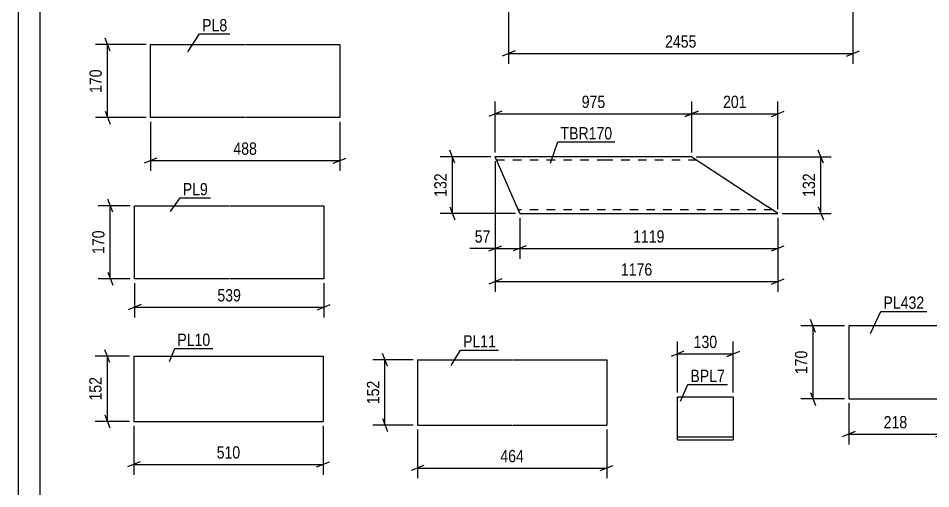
# Model space of a CAD drawing. Header units: millimetres. Extents: x 0 to 594, y 0 to 420.
# Drawn here: x 0 to 212.6, y 180.8 to 290.3 of the extents above; entities that cross this region are included whole.
import ezdxf

# ---------------------------------------------------------------- set-up
doc = ezdxf.new("R2010")
doc.units = ezdxf.units.MM
doc.linetypes.add('DXK_LINE_DOT2', pattern=[3.9198, 1.9599, -1.9599])
doc.styles.add('Arial Narrow', font='ARIALN.TTF', dxfattribs={"height": 0.2})

# ---------------------------------------------------------------- blocks, each defined once
blk = doc.blocks.new('Unknown-232816080-53569')
at = {"color": 5, "linetype": 'Continuous'}
for p, q in [((0, 420), (0, 0)), ((5, 415), (5, 5))]:
    blk.add_line(p, q, dxfattribs=at)
blk = doc.blocks.new('Part-232816080-67582 - 67581')
at = {"color": 2, "linetype": 'Continuous'}
for p, q in [((136.85, 258.09), (111.16, 258.09)), ((116.16, 246.49), (111.16, 258.09)), ((156.95, 258.09), (136.95, 258.09)), ((156.95, 258.09), (174.58, 246.49)), ((116.16, 246.49), (116.85, 244.89)), ((116.85, 244.89), (136.85, 244.89)), ((136.95, 244.89), (177.02, 244.89)), ((177.02, 244.89), (174.58, 246.49))]:
    blk.add_line(p, q, dxfattribs=at)
at = {"color": 7, "linetype": 'DXK_LINE_DOT2'}
for p, q in [((136.85, 257.29), (111.5, 257.29)), ((158.16, 257.29), (136.95, 257.29)), ((116.8, 245.01), (116.16, 246.49)), ((116.5, 245.69), (116.48, 245.75)), ((136.85, 245.69), (116.5, 245.69)), ((175.8, 245.69), (136.95, 245.69)), ((175.8, 245.69), (175.05, 246.18))]:
    blk.add_line(p, q, dxfattribs=at)
blk = doc.blocks.new('Part-232816080-67608 - 67607')
at = {"color": 2, "linetype": 'Continuous'}
for p, q in [((30.82, 267.19), (30.82, 284.19)), ((30.82, 284.19), (52.82, 284.19)), ((52.92, 284.19), (74.92, 284.19)), ((74.92, 284.19), (74.92, 267.19)), ((52.82, 267.19), (30.82, 267.19)), ((74.92, 267.19), (52.92, 267.19))]:
    blk.add_line(p, q, dxfattribs=at)
blk = doc.blocks.new('Part-232816080-67615 - 67614')
at = {"color": 2, "linetype": 'Continuous'}
for p, q in [((27.11, 229.68), (27.11, 246.68)), ((27.11, 246.68), (49.11, 246.68)), ((49.21, 246.68), (71.21, 246.68)), ((71.21, 246.68), (71.21, 229.68)), ((49.11, 229.68), (27.11, 229.68)), ((71.21, 229.68), (49.21, 229.68))]:
    blk.add_line(p, q, dxfattribs=at)
blk = doc.blocks.new('Part-232816080-67628 - 67627')
at = {"color": 2, "linetype": 'Continuous'}
for p, q in [((26.93, 211.65), (26.93, 196.45)), ((26.93, 211.65), (48.93, 211.65)), ((49.03, 211.65), (71.03, 211.65)), ((71.03, 211.65), (71.03, 196.45)), ((26.93, 196.45), (48.93, 196.45)), ((49.03, 196.45), (71.03, 196.45))]:
    blk.add_line(p, q, dxfattribs=at)
blk = doc.blocks.new('Part-232816080-67641 - 67640')
at = {"color": 2, "linetype": 'Continuous'}
for p, q in [((93.04, 210.8), (93.04, 195.6)), ((93.04, 210.8), (115.04, 210.8)), ((115.14, 210.8), (137.14, 210.8)), ((137.14, 210.8), (137.14, 195.6)), ((93.04, 195.6), (115.04, 195.6)), ((115.14, 195.6), (137.14, 195.6))]:
    blk.add_line(p, q, dxfattribs=at)
blk = doc.blocks.new('Part-232816080-67672 - 67671')
at = {"color": 2, "linetype": 'Continuous'}
for p, q in [((193.53, 218.69), (193.53, 201.69)), ((215.29, 218.69), (193.53, 218.69)), ((215.29, 201.69), (215.29, 218.69)), ((193.53, 201.69), (215.29, 201.69))]:
    blk.add_line(p, q, dxfattribs=at)
blk = doc.blocks.new('Part-232816080-107630 - 107629')
at = {"color": 2, "linetype": 'Continuous'}
for p, q in [((153.63, 192.24), (153.63, 202.19)), ((153.63, 202.19), (166.63, 202.19)), ((166.63, 202.19), (166.63, 202.15)), ((166.63, 202.15), (166.63, 192.24)), ((166.63, 192.79), (153.63, 192.79)), ((153.63, 192.19), (153.63, 192.24)), ((153.63, 192.19), (166.63, 192.19)), ((166.63, 192.19), (166.63, 192.24))]:
    blk.add_line(p, q, dxfattribs=at)
at = {"color": 7, "linetype": 'DXK_LINE_DOT2'}
for p, q in [((153.63, 192.24), (153.63, 192.19)), ((166.63, 192.19), (166.63, 192.24))]:
    blk.add_line(p, q, dxfattribs=at)
blk = doc.blocks.new('StraightDimension-232816080-67945 - 67432')
at = {"color": 7, "linetype": 'Continuous'}
for p, q in [((194.5, 314.84), (194.5, 279.74)), ((114.27, 301.64), (114.27, 279.74)), ((115.77, 282.74), (112.77, 281.54)), ((114.27, 282.14), (194.5, 282.14)), ((193, 281.54), (196, 282.74))]:
    blk.add_line(p, q, dxfattribs=at)
at = {"color": 0}
blk.add_wipeout([(158.64, 282.89), (158.64, 287.09), (150.13, 287.09), (150.13, 282.89)], dxfattribs=at)
at = {"color": 3, "style": 'Arial Narrow'}
blk.add_text('2455', height=2.863, dxfattribs=at).set_placement((150.73, 283.49))
blk = doc.blocks.new('StraightDimension-232816080-68249 - 67581')
at = {"color": 7, "linetype": 'Continuous'}
for p, q in [((187.62, 256.59), (186.42, 259.59)), ((157.95, 258.09), (189.42, 258.09)), ((187.02, 244.89), (187.02, 258.09)), ((178.02, 244.89), (189.42, 244.89)), ((186.42, 246.39), (187.62, 243.39))]:
    blk.add_line(p, q, dxfattribs=at)
at = {"color": 0}
blk.add_wipeout([(186.27, 254.83), (182.07, 254.83), (182.07, 248.14), (186.27, 248.14)], dxfattribs=at)
at = {"color": 3, "style": 'Arial Narrow'}
blk.add_text('132', height=2.863, rotation=90.0002, dxfattribs=at).set_placement((185.67, 248.74))
blk = doc.blocks.new('StraightDimension-232816080-71175 - 67581')
at = {"color": 7, "linetype": 'Continuous'}
for p, q in [((156.95, 259.09), (156.95, 270.94)), ((177.02, 245.89), (177.02, 270.94)), ((158.45, 268.69), (155.45, 267.49)), ((156.95, 268.09), (177.02, 268.09)), ((175.52, 267.49), (178.52, 268.69))]:
    blk.add_line(p, q, dxfattribs=at)
at = {"color": 0}
blk.add_wipeout([(170.32, 268.84), (170.32, 273.04), (163.64, 273.04), (163.64, 268.84)], dxfattribs=at)
at = {"color": 3, "style": 'Arial Narrow'}
blk.add_text('201', height=2.863, dxfattribs=at).set_placement((164.24, 269.44))
blk = doc.blocks.new('StraightDimension-232816080-68243 - 67581')
at = {"color": 7, "linetype": 'Continuous'}
for p, q in [((101.76, 256.59), (100.56, 259.59)), ((110.16, 258.09), (98.31, 258.09)), ((101.16, 244.89), (101.16, 258.09)), ((115.85, 244.89), (98.31, 244.89)), ((100.56, 246.39), (101.76, 243.39))]:
    blk.add_line(p, q, dxfattribs=at)
at = {"color": 0}
blk.add_wipeout([(100.41, 254.83), (96.21, 254.83), (96.21, 248.14), (100.41, 248.14)], dxfattribs=at)
at = {"color": 3, "style": 'Arial Narrow'}
blk.add_text('132', height=2.863, rotation=90.0002, dxfattribs=at).set_placement((99.81, 248.74))
blk = doc.blocks.new('StraightDimension-232816080-68255 - 67581')
at = {"color": 7, "linetype": 'Continuous'}
for p, q in [((111.16, 257.09), (111.16, 226.65)), ((177.02, 243.89), (177.02, 226.65)), ((112.66, 229.65), (109.66, 228.45)), ((175.52, 228.45), (178.52, 229.65)), ((111.16, 229.05), (177.02, 229.05))]:
    blk.add_line(p, q, dxfattribs=at)
at = {"color": 0}
blk.add_wipeout([(148.34, 229.8), (148.34, 234), (139.83, 234), (139.83, 229.8)], dxfattribs=at)
at = {"color": 3, "style": 'Arial Narrow'}
blk.add_text('1176', height=2.863, dxfattribs=at).set_placement((140.43, 230.4))
blk = doc.blocks.new('StraightDimension-232816080-71168 - 67581')
at = {"color": 7, "linetype": 'Continuous'}
for p, q in [((116.85, 243.89), (116.85, 234.34)), ((177.02, 243.89), (177.02, 234.34)), ((118.35, 237.34), (115.35, 236.14)), ((116.85, 236.74), (177.02, 236.74)), ((175.52, 236.14), (178.52, 237.34))]:
    blk.add_line(p, q, dxfattribs=at)
at = {"color": 0}
blk.add_wipeout([(151.19, 237.49), (151.19, 241.69), (142.68, 241.69), (142.68, 237.49)], dxfattribs=at)
at = {"color": 3, "style": 'Arial Narrow'}
blk.add_text('1119', height=2.863, dxfattribs=at).set_placement((143.28, 238.09))
blk = doc.blocks.new('StraightDimension-232816080-71169 - 67581')
at = {"color": 7, "linetype": 'Continuous'}
for p, q in [((111.16, 257.09), (111.16, 234.34)), ((116.85, 243.89), (116.85, 234.34)), ((109.66, 236.14), (112.66, 237.34)), ((111.16, 236.74), (116.85, 236.74)), ((118.35, 237.34), (115.35, 236.14))]:
    blk.add_line(p, q, dxfattribs=at)
at = {"color": 0}
blk.add_wipeout([(110.63, 237.49), (110.63, 241.69), (105.77, 241.69), (105.77, 237.49)], dxfattribs=at)
at = {"color": 7, "linetype": 'Continuous'}
blk.add_line((111.16, 236.74), (105.25, 236.74), dxfattribs=at)
blk.add_line((111.16, 236.74), (105.25, 236.74), dxfattribs=at)
at = {"color": 3, "style": 'Arial Narrow'}
blk.add_text('57', height=2.863, dxfattribs=at).set_placement((106.37, 238.09))
blk = doc.blocks.new('StraightDimension-232816080-71176 - 67581')
at = {"color": 7, "linetype": 'Continuous'}
for p, q in [((111.16, 259.09), (111.16, 270.94)), ((156.95, 259.09), (156.95, 270.94)), ((112.66, 268.69), (109.66, 267.49)), ((111.16, 268.09), (156.95, 268.09)), ((155.45, 267.49), (158.45, 268.69))]:
    blk.add_line(p, q, dxfattribs=at)
at = {"color": 0}
blk.add_wipeout([(137.39, 268.84), (137.39, 273.04), (130.71, 273.04), (130.71, 268.84)], dxfattribs=at)
at = {"color": 3, "style": 'Arial Narrow'}
blk.add_text('975', height=2.863, dxfattribs=at).set_placement((131.31, 269.44))
blk = doc.blocks.new('StraightDimension-232816080-68289 - 67607')
at = {"color": 7, "linetype": 'Continuous'}
for p, q in [((21.42, 282.69), (20.22, 285.69)), ((29.82, 284.19), (17.97, 284.19)), ((20.82, 267.19), (20.82, 284.19)), ((20.22, 268.69), (21.42, 265.69)), ((29.82, 267.19), (17.97, 267.19))]:
    blk.add_line(p, q, dxfattribs=at)
at = {"color": 0}
blk.add_wipeout([(20.07, 279.03), (15.87, 279.03), (15.87, 272.34), (20.07, 272.34)], dxfattribs=at)
at = {"color": 3, "style": 'Arial Narrow'}
blk.add_text('170', height=2.863, rotation=90.0002, dxfattribs=at).set_placement((19.47, 272.94))
blk = doc.blocks.new('StraightDimension-232816080-68293 - 67607')
at = {"color": 7, "linetype": 'Continuous'}
for p, q in [((30.82, 266.19), (30.82, 254.79)), ((74.92, 266.19), (74.92, 254.79)), ((32.32, 257.79), (29.32, 256.59)), ((73.42, 256.59), (76.42, 257.79)), ((30.82, 257.19), (74.92, 257.19))]:
    blk.add_line(p, q, dxfattribs=at)
at = {"color": 0}
blk.add_wipeout([(56.21, 257.94), (56.21, 262.14), (49.53, 262.14), (49.53, 257.94)], dxfattribs=at)
at = {"color": 3, "style": 'Arial Narrow'}
blk.add_text('488', height=2.863, dxfattribs=at).set_placement((50.13, 258.54))
blk = doc.blocks.new('StraightDimension-232816080-68297 - 67614')
at = {"color": 7, "linetype": 'Continuous'}
for p, q in [((26.11, 246.68), (18.59, 246.68)), ((22.04, 245.18), (20.84, 248.18)), ((21.44, 229.68), (21.44, 246.68)), ((26.11, 229.68), (18.59, 229.68)), ((20.84, 231.18), (22.04, 228.18))]:
    blk.add_line(p, q, dxfattribs=at)
at = {"color": 0}
blk.add_wipeout([(20.69, 241.53), (16.49, 241.53), (16.49, 234.84), (20.69, 234.84)], dxfattribs=at)
at = {"color": 3, "style": 'Arial Narrow'}
blk.add_text('170', height=2.863, rotation=90.0002, dxfattribs=at).set_placement((20.09, 235.44))
blk = doc.blocks.new('StraightDimension-232816080-68301 - 67614')
at = {"color": 7, "linetype": 'Continuous'}
for p, q in [((27.11, 228.68), (27.11, 220.65)), ((71.21, 228.68), (71.21, 220.65)), ((28.61, 223.65), (25.61, 222.45)), ((69.71, 222.45), (72.71, 223.65)), ((27.11, 223.05), (71.21, 223.05))]:
    blk.add_line(p, q, dxfattribs=at)
at = {"color": 0}
blk.add_wipeout([(52.5, 223.8), (52.5, 228), (45.81, 228), (45.81, 223.8)], dxfattribs=at)
at = {"color": 3, "style": 'Arial Narrow'}
blk.add_text('539', height=2.863, dxfattribs=at).set_placement((46.41, 224.4))
blk = doc.blocks.new('StraightDimension-232816080-68305 - 67627')
at = {"color": 7, "linetype": 'Continuous'}
for p, q in [((21.37, 210.15), (20.17, 213.15)), ((25.93, 211.65), (17.92, 211.65)), ((20.77, 196.45), (20.77, 211.65)), ((20.17, 197.95), (21.37, 194.95)), ((25.93, 196.45), (17.92, 196.45))]:
    blk.add_line(p, q, dxfattribs=at)
at = {"color": 0}
blk.add_wipeout([(20.02, 207.39), (15.82, 207.39), (15.82, 200.71), (20.02, 200.71)], dxfattribs=at)
at = {"color": 3, "style": 'Arial Narrow'}
blk.add_text('152', height=2.863, rotation=90.0002, dxfattribs=at).set_placement((19.42, 201.31))
blk = doc.blocks.new('StraightDimension-232816080-68309 - 67627')
at = {"color": 7, "linetype": 'Continuous'}
for p, q in [((26.93, 195.45), (26.93, 184.05)), ((71.03, 195.45), (71.03, 184.05)), ((28.43, 187.05), (25.43, 185.85)), ((26.93, 186.45), (71.03, 186.45)), ((69.53, 185.85), (72.53, 187.05))]:
    blk.add_line(p, q, dxfattribs=at)
at = {"color": 0}
blk.add_wipeout([(52.33, 187.2), (52.33, 191.4), (45.64, 191.4), (45.64, 187.2)], dxfattribs=at)
at = {"color": 3, "style": 'Arial Narrow'}
blk.add_text('510', height=2.863, dxfattribs=at).set_placement((46.24, 187.8))
blk = doc.blocks.new('StraightDimension-232816080-68317 - 67640')
at = {"color": 7, "linetype": 'Continuous'}
for p, q in [((93.04, 194.6), (93.04, 183.2)), ((137.14, 194.6), (137.14, 183.2)), ((94.54, 186.2), (91.54, 185)), ((93.04, 185.6), (137.14, 185.6)), ((135.64, 185), (138.64, 186.2))]:
    blk.add_line(p, q, dxfattribs=at)
at = {"color": 0}
blk.add_wipeout([(118.43, 186.35), (118.43, 190.55), (111.75, 190.55), (111.75, 186.35)], dxfattribs=at)
at = {"color": 3, "style": 'Arial Narrow'}
blk.add_text('464', height=2.863, dxfattribs=at).set_placement((112.35, 186.95))
blk = doc.blocks.new('StraightDimension-232816080-68313 - 67640')
at = {"color": 7, "linetype": 'Continuous'}
for p, q in [((92.04, 210.8), (82.61, 210.8)), ((86.06, 209.3), (84.86, 212.3)), ((85.46, 195.6), (85.46, 210.8)), ((84.86, 197.1), (86.06, 194.1)), ((92.04, 195.6), (82.61, 195.6))]:
    blk.add_line(p, q, dxfattribs=at)
at = {"color": 0}
blk.add_wipeout([(84.71, 206.54), (80.51, 206.54), (80.51, 199.86), (84.71, 199.86)], dxfattribs=at)
at = {"color": 3, "style": 'Arial Narrow'}
blk.add_text('152', height=2.863, rotation=90.0002, dxfattribs=at).set_placement((84.11, 200.46))
blk = doc.blocks.new('StraightDimension-232816080-74626 - 67671')
at = {"color": 7, "linetype": 'Continuous'}
for p, q in [((193.53, 200.69), (193.53, 191.09)), ((215.29, 200.69), (215.29, 191.09)), ((195.03, 194.09), (192.03, 192.89)), ((213.79, 192.89), (216.79, 194.09)), ((193.53, 193.49), (215.29, 193.49))]:
    blk.add_line(p, q, dxfattribs=at)
at = {"color": 0}
blk.add_wipeout([(207.75, 194.24), (207.75, 198.44), (201.07, 198.44), (201.07, 194.24)], dxfattribs=at)
at = {"color": 3, "style": 'Arial Narrow'}
blk.add_text('218', height=2.863, dxfattribs=at).set_placement((201.67, 194.84))
blk = doc.blocks.new('StraightDimension-232816080-74637 - 67671')
at = {"color": 7, "linetype": 'Continuous'}
for p, q in [((185.82, 217.19), (184.62, 220.19)), ((192.53, 218.69), (182.37, 218.69)), ((185.22, 201.69), (185.22, 218.69)), ((184.62, 203.19), (185.82, 200.19)), ((192.53, 201.69), (182.37, 201.69))]:
    blk.add_line(p, q, dxfattribs=at)
at = {"color": 0}
blk.add_wipeout([(184.47, 213.54), (180.27, 213.54), (180.27, 206.85), (184.47, 206.85)], dxfattribs=at)
at = {"color": 3, "style": 'Arial Narrow'}
blk.add_text('170', height=2.863, rotation=90.0002, dxfattribs=at).set_placement((183.87, 207.45))
blk = doc.blocks.new('StraightDimension-232816080-107863 - 107629')
at = {"color": 7, "linetype": 'Continuous'}
for p, q in [((153.63, 203.19), (153.63, 215.04)), ((166.63, 203.19), (166.63, 215.04)), ((155.13, 212.79), (152.13, 211.59)), ((165.13, 211.59), (168.13, 212.79)), ((153.63, 212.19), (166.63, 212.19))]:
    blk.add_line(p, q, dxfattribs=at)
at = {"color": 0}
blk.add_wipeout([(163.47, 212.94), (163.47, 217.14), (156.79, 217.14), (156.79, 212.94)], dxfattribs=at)
at = {"color": 3, "style": 'Arial Narrow'}
blk.add_text('130', height=2.863, dxfattribs=at).set_placement((157.39, 213.54))
blk = doc.blocks.new('Mark-232816080-68672 - 67581')
at = {"color": 0}
blk.add_wipeout([(138.41, 262.12), (138.41, 265.12), (126.36, 265.12), (126.36, 262.12)], dxfattribs=at)
blk.add_wipeout([(138.41, 262.12), (138.41, 265.12), (126.36, 265.12), (126.36, 262.12)], dxfattribs=at)
at = {"color": 30, "linetype": 'Continuous'}
for p, q in [((124.03, 256.61), (125.76, 261.52)), ((125.76, 261.52), (139.01, 261.52))]:
    blk.add_line(p, q, dxfattribs=at)
at = {"color": 3, "style": 'Arial Narrow'}
blk.add_text('TBR170', height=2.863, dxfattribs=at).set_placement((126.36, 262.12))
blk = doc.blocks.new('Mark-232816080-68678 - 67607')
at = {"color": 0}
blk.add_wipeout([(48.7, 287.28), (48.7, 290.28), (42.85, 290.28), (42.85, 287.28)], dxfattribs=at)
blk.add_wipeout([(48.7, 287.28), (48.7, 290.28), (42.85, 290.28), (42.85, 287.28)], dxfattribs=at)
at = {"color": 30, "linetype": 'Continuous'}
for p, q in [((39.49, 282.52), (42.25, 286.68)), ((42.25, 286.68), (49.3, 286.68))]:
    blk.add_line(p, q, dxfattribs=at)
at = {"color": 3, "style": 'Arial Narrow'}
blk.add_text('PL8', height=2.863, dxfattribs=at).set_placement((42.85, 287.28))
blk = doc.blocks.new('Mark-232816080-68681 - 67614')
at = {"color": 0}
blk.add_wipeout([(44.18, 249.1), (44.18, 252.1), (38.34, 252.1), (38.34, 249.1)], dxfattribs=at)
blk.add_wipeout([(44.18, 249.1), (44.18, 252.1), (38.34, 252.1), (38.34, 249.1)], dxfattribs=at)
at = {"color": 30, "linetype": 'Continuous'}
for p, q in [((35.5, 245.33), (37.74, 248.5)), ((37.74, 248.5), (44.78, 248.5))]:
    blk.add_line(p, q, dxfattribs=at)
at = {"color": 3, "style": 'Arial Narrow'}
blk.add_text('PL9', height=2.863, dxfattribs=at).set_placement((38.34, 249.1))
blk = doc.blocks.new('Mark-232816080-68684 - 67627')
at = {"color": 0}
blk.add_wipeout([(44.74, 214.04), (44.74, 217.04), (37.07, 217.04), (37.07, 214.04)], dxfattribs=at)
blk.add_wipeout([(44.74, 214.04), (44.74, 217.04), (37.07, 217.04), (37.07, 214.04)], dxfattribs=at)
at = {"color": 30, "linetype": 'Continuous'}
for p, q in [((35.28, 210.41), (36.47, 213.44)), ((36.47, 213.44), (45.34, 213.44))]:
    blk.add_line(p, q, dxfattribs=at)
at = {"color": 3, "style": 'Arial Narrow'}
blk.add_text('PL10', height=2.863, dxfattribs=at).set_placement((37.07, 214.04))
blk = doc.blocks.new('Mark-232816080-68687 - 67640')
at = {"color": 0}
blk.add_wipeout([(111.34, 213.67), (111.34, 216.67), (103.66, 216.67), (103.66, 213.67)], dxfattribs=at)
blk.add_wipeout([(111.34, 213.67), (111.34, 216.67), (103.66, 216.67), (103.66, 213.67)], dxfattribs=at)
at = {"color": 30, "linetype": 'Continuous'}
for p, q in [((100.92, 209.47), (103.06, 213.07)), ((103.06, 213.07), (111.94, 213.07))]:
    blk.add_line(p, q, dxfattribs=at)
at = {"color": 3, "style": 'Arial Narrow'}
blk.add_text('PL11', height=2.863, dxfattribs=at).set_placement((103.66, 213.67))
blk = doc.blocks.new('Mark-232816080-68693 - 67671')
at = {"color": 0}
blk.add_wipeout([(211.13, 222.68), (211.13, 225.68), (201.63, 225.68), (201.63, 222.68)], dxfattribs=at)
blk.add_wipeout([(211.13, 222.68), (211.13, 225.68), (201.63, 225.68), (201.63, 222.68)], dxfattribs=at)
at = {"color": 30, "linetype": 'Continuous'}
for p, q in [((198.61, 216.94), (201.03, 222.08)), ((201.03, 222.08), (211.73, 222.08))]:
    blk.add_line(p, q, dxfattribs=at)
at = {"color": 3, "style": 'Arial Narrow'}
blk.add_text('PL432', height=2.863, dxfattribs=at).set_placement((201.63, 222.68))
blk = doc.blocks.new('Mark-232816080-107921 - 107629')
at = {"color": 0}
blk.add_wipeout([(164.68, 205.62), (164.68, 208.62), (156.64, 208.62), (156.64, 205.62)], dxfattribs=at)
blk.add_wipeout([(164.68, 205.62), (164.68, 208.62), (156.64, 208.62), (156.64, 205.62)], dxfattribs=at)
at = {"color": 30, "linetype": 'Continuous'}
for p, q in [((154.36, 201.19), (156.04, 205.02)), ((156.04, 205.02), (165.28, 205.02))]:
    blk.add_line(p, q, dxfattribs=at)
at = {"color": 3, "style": 'Arial Narrow'}
blk.add_text('BPL7', height=2.863, dxfattribs=at).set_placement((156.64, 205.62))

msp = doc.modelspace()

# ---------------------------------------------------------------- block references
for name in ['Unknown-232816080-53569', 'Part-232816080-67608 - 67607', 'Part-232816080-67582 - 67581', 'Part-232816080-67615 - 67614', 'Part-232816080-67672 - 67671', 'Part-232816080-67628 - 67627', 'Part-232816080-67641 - 67640', 'Part-232816080-107630 - 107629']:
    msp.add_blockref(name, (0, 0))

# ---------------------------------------------------------------- next in the draw order: block references
for name in ['StraightDimension-232816080-67945 - 67432', 'Mark-232816080-68678 - 67607', 'StraightDimension-232816080-68289 - 67607', 'StraightDimension-232816080-68243 - 67581', 'StraightDimension-232816080-68249 - 67581', 'Mark-232816080-68681 - 67614', 'StraightDimension-232816080-68297 - 67614', 'Mark-232816080-68693 - 67671', 'Mark-232816080-68684 - 67627', 'StraightDimension-232816080-107863 - 107629', 'Mark-232816080-68687 - 67640', 'StraightDimension-232816080-68305 - 67627', 'StraightDimension-232816080-74626 - 67671', 'StraightDimension-232816080-68317 - 67640']:
    msp.add_blockref(name, (0, 0))

# ---------------------------------------------------------------- next in the draw order: block references
for name in ['StraightDimension-232816080-71175 - 67581', 'StraightDimension-232816080-68293 - 67607', 'StraightDimension-232816080-68301 - 67614', 'StraightDimension-232816080-74637 - 67671', 'StraightDimension-232816080-68313 - 67640', 'Mark-232816080-107921 - 107629', 'StraightDimension-232816080-68309 - 67627']:
    msp.add_blockref(name, (0, 0))

# ---------------------------------------------------------------- next in the draw order: block references
for name in ['StraightDimension-232816080-71176 - 67581', 'StraightDimension-232816080-68255 - 67581']:
    msp.add_blockref(name, (0, 0))

# ---------------------------------------------------------------- next in the draw order: block references
for name in ['Mark-232816080-68672 - 67581', 'StraightDimension-232816080-71168 - 67581']:
    msp.add_blockref(name, (0, 0))

# ---------------------------------------------------------------- next in the draw order: block references
msp.add_blockref('StraightDimension-232816080-71169 - 67581', (0, 0))

doc.saveas('drawing.dxf')
